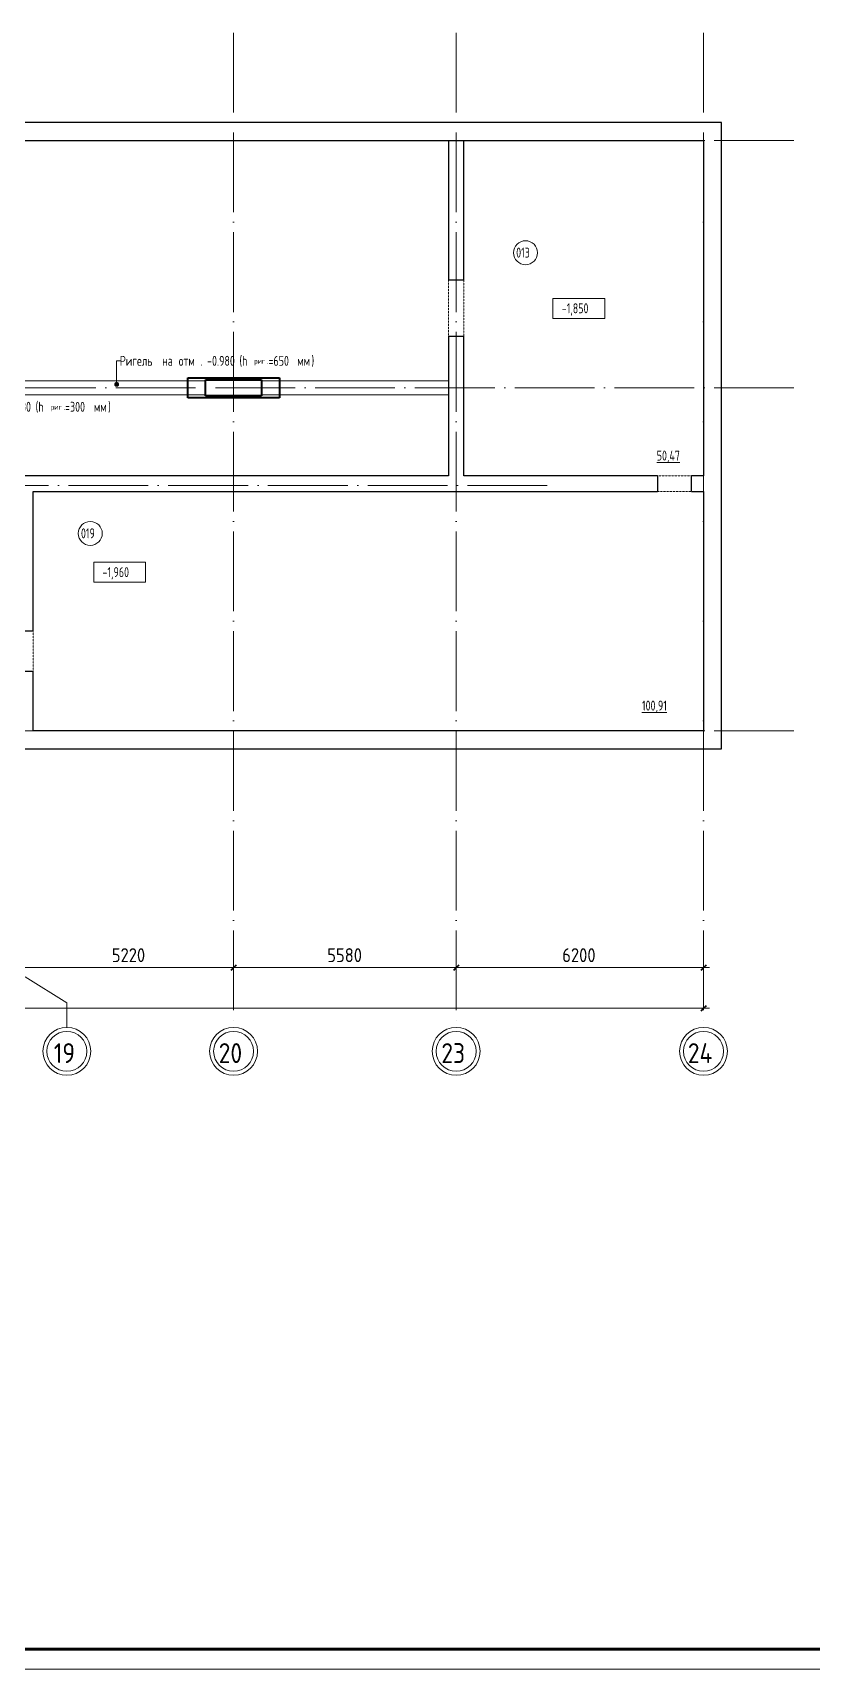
# Model space of a CAD drawing. Header units: millimetres. Extents: x -259793 to 503324, y -44556 to 93494.
# Drawn here: x -187281 to -167741, y -44556 to -3538 of the extents above; entities that cross this region are included whole.
import ezdxf

# ---------------------------------------------------------------- set-up
doc = ezdxf.new("R2010")
doc.units = ezdxf.units.MM
for name, pattern in [('ADSK_Линия сетки', [25, 20, -2.5, 0, -2.5]), ('ADSK_Сверху', [450, 300, -150]), ('Сверху', [3.96875, 2.38125, -1.5875])]:
    doc.linetypes.add(name, pattern=pattern)
for name, color, linetype, lineweight in [('Аннотация', 7, 'Continuous', 18), ('Линии', 7, 'Continuous', 9), ('Марки помещений', 252, 'Continuous', 20), ('Несущие колонны', 252, 'Continuous', 18), ('Оси', 252, 'Continuous', 9), ('Отметки', 7, 'Continuous', 9), ('ОФ_рамка', 8, 'Continuous', 60), ('Размеры', 7, 'Continuous', 9), ('Стены наружные', 7, 'Continuous', 18)]:
    doc.layers.add(name, color=color, linetype=linetype, lineweight=lineweight)
doc.layers.add('Узлы', color=7, linetype='Continuous')
doc.styles.add('GOST Common_1', font='', dxfattribs={"height": 250})
doc.styles.add('GOST Common_2', font='', dxfattribs={"width": 0.9, "height": 250})
doc.styles.add('GOST Common_3', font='', dxfattribs={"height": 3.5})
doc.styles.add('GOST Common_4', font='', dxfattribs={"height": 7})
doc.styles.get('GOST Common_1').set_extended_font_data('GOST type B')
doc.styles.get('GOST Common_2').set_extended_font_data('GOST type B')
doc.styles.get('GOST Common_3').set_extended_font_data('GOST 2.304 type A')
doc.styles.get('GOST Common_4').set_extended_font_data('GOST 2.304 type A')

# ---------------------------------------------------------------- blocks, each defined once
blk = doc.blocks.new('А0')
at = {"layer": 'ОФ_рамка', "color": 0, "linetype": 'Continuous', "ltscale": 100}
blk.add_lwpolyline([(224168, -393217), (340568, -393217)], dxfattribs=at)
at = {"layer": 'ОФ_рамка', "color": 0, "linetype": 'Continuous', "lineweight": 5, "ltscale": 100}
blk.add_lwpolyline([(222168, -393717), (341068, -393717)], dxfattribs=at)
blk = doc.blocks.new('подвал')
at = {"layer": 'Аннотация', "lineweight": 9, "true_color": 0x636466}
h = blk.add_hatch(color=251, dxfattribs=at)
edge = h.paths.add_edge_path()
edge.add_arc((-185177, -12348), 50, 0, 360)
at = {"layer": 'Аннотация', "color": 251, "lineweight": 20, "true_color": 0x636466}
for p, q in [((-174240, -10697), (-174240, -10197)), ((-174240, -10197), (-172940, -10197)), ((-172940, -10197), (-172940, -10697)), ((-172940, -10697), (-174240, -10697)), ((-185752, -17309), (-185752, -16809)), ((-185752, -16809), (-184452, -16809)), ((-184452, -16809), (-184452, -17309)), ((-184452, -17309), (-185752, -17309))]:
    blk.add_line(p, q, dxfattribs=at)
at = {"layer": 'Аннотация', "color": 251, "lineweight": 9, "true_color": 0x636466}
for p, q in [((-185177, -11762), (-185074, -11762)), ((-185177, -12348), (-185177, -11762))]:
    blk.add_line(p, q, dxfattribs=at)
blk.add_circle((-185177, -12348), 50, dxfattribs=at)
at = {"layer": 'Линии', "color": 251, "linetype": 'ADSK_Сверху', "ltscale": 100, "true_color": 0x636466}
for p, q in [((-187467, -12263), (-182952, -12263)), ((-181552, -12263), (-176862, -12263)), ((-187467, -12613), (-182952, -12613)), ((-181552, -12613), (-176862, -12613))]:
    blk.add_line(p, q, dxfattribs=at)
at = {"layer": 'Марки помещений', "color": 251, "true_color": 0x636466}
for centre in [(-174928, -9052), (-185838, -16087)]:
    blk.add_circle(centre, 300, dxfattribs=at)
at = {"layer": 'Несущие колонны', "color": 251, "lineweight": 40, "true_color": 0x636466}
for p, q in [((-183397, -12688), (-183397, -12188)), ((-183397, -12188), (-181097, -12188)), ((-182947, -12638), (-182947, -12238)), ((-182947, -12238), (-181547, -12238)), ((-181547, -12238), (-181547, -12638)), ((-181097, -12188), (-181097, -12688)), ((-181097, -12688), (-183397, -12688)), ((-181547, -12638), (-182947, -12638))]:
    blk.add_line(p, q, dxfattribs=at)
at = {"layer": 'Несущие колонны', "color": 251, "true_color": 0x636466}
for p, q in [((-183397, -12188), (-181097, -12188)), ((-183397, -12688), (-183397, -12188)), ((-182947, -12238), (-181547, -12238)), ((-182947, -12638), (-182947, -12238)), ((-181547, -12238), (-181547, -12638)), ((-181097, -12188), (-181097, -12688)), ((-181097, -12688), (-183397, -12688)), ((-181547, -12638), (-182947, -12638))]:
    blk.add_line(p, q, dxfattribs=at)
at = {"layer": 'Оси', "color": 251, "linetype": 'ADSK_Линия сетки', "ltscale": 100, "true_color": 0x636466}
for p, q in [((-182247, -3538), (-182247, -28468)), ((-176667, -3538), (-176667, -28468)), ((-170467, -3538), (-170467, -28468)), ((-168200, -6238), (-244528, -6238)), ((-168200, -12438), (-244528, -12438)), ((-174384, -14888), (-244528, -14888)), ((-168200, -21038), (-244528, -21038))]:
    blk.add_line(p, q, dxfattribs=at)
at = {"layer": 'Оси', "color": 251, "ltscale": 100, "true_color": 0x636466}
for p, q in [((-187467, -27198), (-186425, -27850)), ((-186425, -27850), (-186425, -28468))]:
    blk.add_line(p, q, dxfattribs=at)
at = {"layer": 'Оси', "color": 251, "lineweight": 20, "true_color": 0x636466}
for centre, radius, start, end in [((-186425, -29068), 600, 0, 180), ((-186425, -29068), 500, 0, 180), ((-182247, -29068), 600, 0, 180), ((-182247, -29068), 500, 0, 180), ((-176667, -29068), 600, 0, 180), ((-176667, -29068), 500, 0, 180), ((-170467, -29068), 600, 0, 180), ((-170467, -29068), 500, 0, 180), ((-186425, -29068), 600, 180, 0), ((-186425, -29068), 500, 180, 0), ((-182247, -29068), 600, 180, 0), ((-182247, -29068), 500, 180, 0), ((-176667, -29068), 600, 180, 0), ((-176667, -29068), 500, 180, 0), ((-170467, -29068), 600, 180, 0), ((-170467, -29068), 500, 180, 0)]:
    blk.add_arc(centre, radius, start, end, dxfattribs=at)
at = {"layer": 'Размеры', "color": 251, "lineweight": 20, "true_color": 0x636466}
for p, q in [((-187467, -26971), (-182247, -26971)), ((-182247, -26971), (-182247, -26821)), ((-182247, -26971), (-182247, -26821)), ((-182247, -26971), (-182247, -27021)), ((-182247, -26971), (-176667, -26971)), ((-182247, -26971), (-182247, -27021)), ((-176667, -26971), (-176667, -26821)), ((-176667, -26971), (-176667, -26821)), ((-176667, -26971), (-176667, -27021)), ((-176667, -26971), (-170317, -26971)), ((-176667, -26971), (-176667, -27021)), ((-170467, -26971), (-170467, -26821)), ((-170467, -26971), (-170467, -27021)), ((-170467, -27989), (-170467, -27839)), ((-238217, -27989), (-170317, -27989)), ((-170467, -27989), (-170467, -28039))]:
    blk.add_line(p, q, dxfattribs=at)
at = {"layer": 'Размеры', "color": 251, "lineweight": 40, "true_color": 0x636466}
for p, q in [((-182247, -26971), (-182318, -27041)), ((-182247, -26971), (-182318, -27041)), ((-182247, -26971), (-182176, -26900)), ((-182247, -26971), (-182176, -26900)), ((-176667, -26971), (-176738, -27041)), ((-176667, -26971), (-176738, -27041)), ((-176667, -26971), (-176596, -26900)), ((-176667, -26971), (-176596, -26900)), ((-170467, -26971), (-170538, -27041)), ((-170467, -26971), (-170396, -26900)), ((-170467, -27989), (-170538, -28060)), ((-170467, -27989), (-170396, -27918))]:
    blk.add_line(p, q, dxfattribs=at)
at = {"layer": 'Стены наружные', "color": 251, "lineweight": 30, "true_color": 0x636466}
for p, q in [((-170017, -5788), (-190212, -5788)), ((-170017, -21488), (-170017, -5788)), ((-190272, -6238), (-170467, -6238)), ((-176862, -6238), (-176862, -9743)), ((-176472, -9743), (-176472, -6238)), ((-170467, -6238), (-170467, -14643)), ((-176862, -11143), (-176862, -14643)), ((-176472, -14643), (-176472, -11143)), ((-176862, -14643), (-187662, -14643)), ((-171617, -14643), (-176472, -14643)), ((-170467, -14643), (-170767, -14643)), ((-187272, -15033), (-171617, -15033)), ((-187272, -18538), (-187272, -15033)), ((-170767, -15033), (-170467, -15033)), ((-170467, -15033), (-170467, -21038)), ((-187272, -21038), (-187272, -19538)), ((-170467, -21038), (-187272, -21038)), ((-238517, -21488), (-170017, -21488))]:
    blk.add_line(p, q, dxfattribs=at)
at = {"layer": 'Узлы', "color": 251, "linetype": 'Сверху', "lineweight": 9, "true_color": 0x636466}
for p, q in [((-176862, -9743), (-176862, -11143)), ((-176472, -11143), (-176472, -9743)), ((-170767, -14643), (-171617, -14643)), ((-171617, -15033), (-170767, -15033)), ((-187272, -19538), (-187272, -18538))]:
    blk.add_line(p, q, dxfattribs=at)
at = {"layer": 'Узлы', "color": 251, "lineweight": 30, "true_color": 0x636466}
for p, q in [((-176472, -9743), (-176862, -9743)), ((-176862, -11143), (-176472, -11143)), ((-171617, -14643), (-171617, -15033)), ((-170767, -15033), (-170767, -14643)), ((-187272, -18538), (-187662, -18538)), ((-187662, -19538), (-187272, -19538))]:
    blk.add_line(p, q, dxfattribs=at)
at = {"layer": 'Аннотация', "color": 251, "true_color": 0x636466, "width": 0.9}
for s, height, style, p in [('Ригель', 250, 'GOST Common_3', (-185097, -11887)), ('на', 250, 'GOST Common_3', (-184037, -11887)), ('отм', 250, 'GOST Common_3', (-183621, -11887)), ('. -0.980 (h', 250, 'GOST Common_3', (-183079, -11887)), ('риг', 138.8, 'GOST Common_4', (-181729, -11837)), ('.', 139, 'GOST Common_4', (-181408, -11837)), ('=650', 250, 'GOST Common_3', (-181370, -11887)), ('мм', 250, 'GOST Common_3', (-180650, -11887)), (')', 250, 'GOST Common_3', (-180293, -11887)), ('. -0.630 (h', 250, 'GOST Common_3', (-188177, -13039)), ('риг', 138.8, 'GOST Common_4', (-186828, -12989)), ('.', 139, 'GOST Common_4', (-186506, -12989)), ('=300', 250, 'GOST Common_3', (-186469, -13039)), ('мм', 250, 'GOST Common_3', (-185748, -13039)), (')', 250, 'GOST Common_3', (-185391, -13039))]:
    blk.add_text(s, height=height, dxfattribs=dict(at, style=style)).set_placement(p)
at = {"layer": 'Марки помещений', "color": 251, "true_color": 0x636466, "style": 'GOST Common_3', "width": 0.9}
for s, p in [('013', (-175163, -9174)), ('%%U50,47', (-171640, -14262)), ('019', (-186072, -16210)), ('%%U100,91', (-172010, -20528))]:
    blk.add_text(s, height=250, dxfattribs=at).set_placement(p)
at = {"layer": 'Оси', "color": 251, "true_color": 0x636466, "style": 'GOST Common_1', "width": 0.9}
for s, p in [('19', (-186752, -29363)), ('20', (-182619, -29363)), ('23', (-177039, -29363)), ('24', (-170860, -29363))]:
    blk.add_text(s, height=500, dxfattribs=at).set_placement(p)
at = {"layer": 'Отметки', "color": 251, "true_color": 0x636466, "style": 'GOST Common_3', "width": 0.9}
for s, p in [('-1,850', (-174020, -10570)), ('-1,960', (-185532, -17183))]:
    blk.add_text(s, height=250, dxfattribs=at).set_placement(p)
at = {"layer": 'Размеры', "color": 251, "lineweight": 20, "true_color": 0x636466, "char_height": 350, "width": 1059.58, "attachment_point": 1, "line_spacing_factor": 1.022761, "style": 'GOST Common_2'}
for s, insert in [('5220', (-185298, -26483)), ('5580', (-179898, -26483)), ('6200', (-174008, -26483))]:
    blk.add_mtext(s, dxfattribs=dict(at, insert=insert))

msp = doc.modelspace()

# ---------------------------------------------------------------- block references
msp.add_blockref('подвал', (0, 0))
at = {"layer": 'ОФ_рамка', "color": 0, "lineweight": -2}
msp.add_blockref('А0', (-481960.72952, 349160.25551), dxfattribs=at)

doc.saveas('drawing.dxf')
